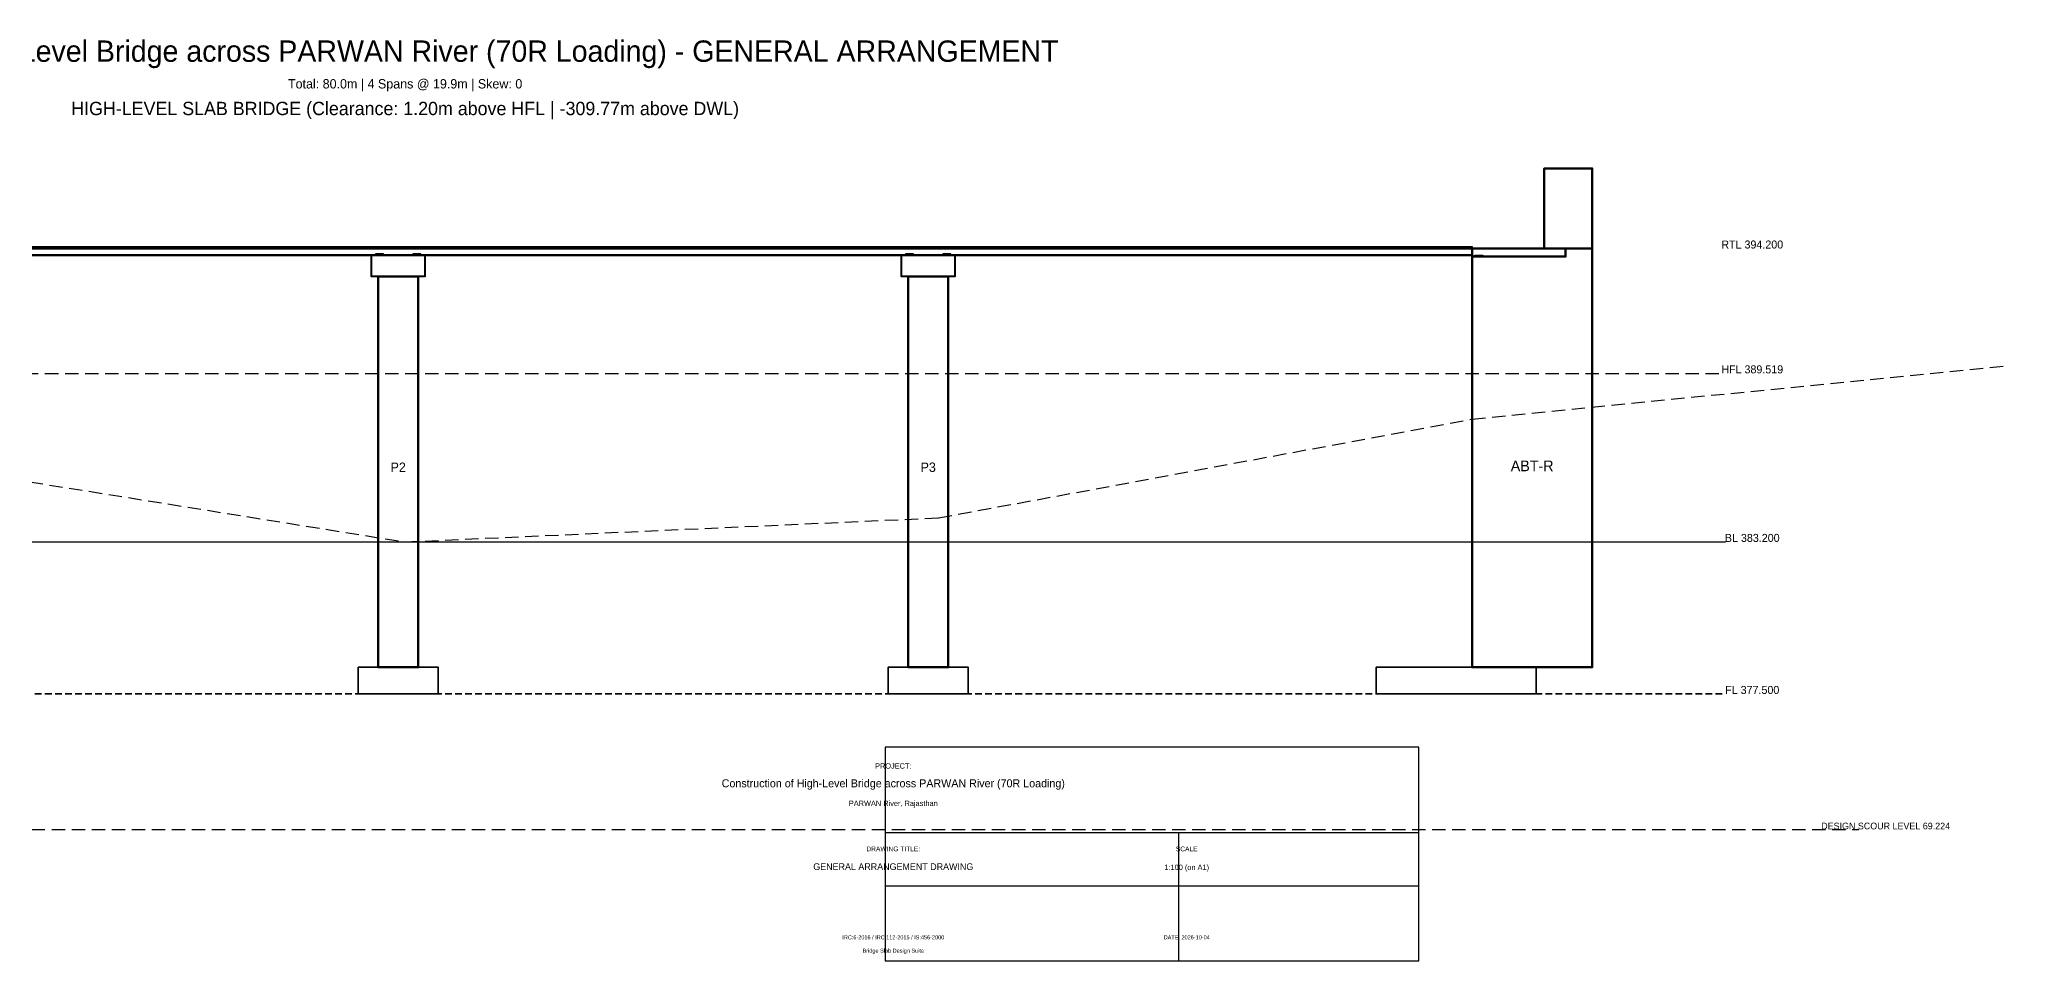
# Model space of a CAD drawing. Header units: metres. Extents: x -25 to 100, y -14 to 422.
# Drawn here: x 26.3 to 100, y 387.5 to 422 of the extents above; entities that cross this region are included whole.
import ezdxf
from ezdxf.enums import TextEntityAlignment as Align

# ---------------------------------------------------------------- set-up
doc = ezdxf.new("R2010")
doc.units = ezdxf.units.M
doc.linetypes.add('DASHED', pattern=[0.75, 0.5, -0.25])
doc.linetypes.add('HIDDEN', pattern=[0.375, 0.25, -0.125])
for name, color, linetype, lineweight in [('A-TEXT', 7, 'CONTINUOUS', 18), ('A-TITLE', 7, 'CONTINUOUS', 25), ('G-BED', 32, 'CONTINUOUS', 25), ('G-HFL', 150, 'DASHED', 25), ('G-NGL', 30, 'DASHED', 25), ('H-CONC', 253, 'CONTINUOUS', 15), ('S-ABUT', 5, 'CONTINUOUS', 50), ('S-BEARING', 6, 'CONTINUOUS', 30), ('S-DECK', 4, 'CONTINUOUS', 50), ('S-FNDTN', 2, 'HIDDEN', 35), ('S-KERB', 8, 'CONTINUOUS', 25), ('S-PIER', 3, 'CONTINUOUS', 50), ('S-PIERCAP', 3, 'CONTINUOUS', 40)]:
    doc.layers.add(name, color=color, linetype=linetype, lineweight=lineweight)

msp = doc.modelspace()

# ---------------------------------------------------------------- hatches: boundary and pattern name
at = {"layer": 'H-CONC'}
h = msp.add_hatch(dxfattribs=at)
h.set_pattern_fill('ANSI31', color=256, scale=0.05, style=0)
h.set_pattern_definition([])
h.paths.add_polyline_path([(0, 414.2), (80, 414.2), (80, 413.95), (0, 413.95)])
h = msp.add_hatch(dxfattribs=at)
h.set_pattern_fill('ANSI31', color=256, scale=0.04, style=0)
h.set_pattern_definition([])
h.paths.add_polyline_path([(38.99, 413.15), (40.49, 413.15), (40.49, 398.5), (38.99, 398.5)])
h = msp.add_hatch(dxfattribs=at)
h.set_pattern_fill('ANSI31', color=256, scale=0.04, style=0)
h.set_pattern_definition([])
h.paths.add_polyline_path([(58.86, 413.15), (60.36, 413.15), (60.36, 398.5), (58.86, 398.5)])
h = msp.add_hatch(dxfattribs=at)
h.set_pattern_fill('ANSI32', color=256, scale=0.08, style=0)
h.set_pattern_definition([])
h.paths.add_polyline_path([(76.4, 398.5), (82.4, 398.5), (82.4, 397.5), (76.4, 397.5)])

# ---------------------------------------------------------------- linework, layer by layer
at = {"layer": 'A-TITLE', "linetype": 'CONTINUOUS'}
for p, q in [((58, 392.3), (78, 392.3)), ((69, 387.5), (69, 392.3)), ((58, 390.3), (78, 390.3))]:
    msp.add_line(p, q, dxfattribs=at)
msp.add_lwpolyline([(58, 387.5), (78, 387.5), (78, 395.5), (58, 395.5)], close=True, dxfattribs=at)
at = {"layer": 'G-BED', "linetype": 'CONTINUOUS'}
msp.add_line((-9.5, 403.2), (89.5, 403.2), dxfattribs=at)
at = {"layer": 'G-BED', "linetype": 'DASHED'}
msp.add_line((-14.5, 392.424), (94.5, 392.424), dxfattribs=at)
at = {"layer": 'G-HFL', "linetype": 'DASHED'}
msp.add_line((-9.5, 409.519), (89.5, 409.519), dxfattribs=at)
at = {"layer": 'G-NGL', "linetype": 'DASHED'}
msp.add_lwpolyline([(0, 409), (20, 406.4), (40, 403.2), (60, 404.1), (80, 407.8), (100, 409.8)], dxfattribs=at)
at = {"layer": 'S-ABUT', "linetype": 'CONTINUOUS'}
for points in [[(82.7, 414.2), (84.5, 414.2), (84.5, 417.2), (82.7, 417.2)], [(80, 414.2), (84.5, 414.2), (84.5, 398.5), (80, 398.5)]]:
    msp.add_lwpolyline(points, close=True, dxfattribs=at)
at = {"layer": 'S-BEARING', "linetype": 'CONTINUOUS'}
for points in [[(38.89, 413.95), (39.19, 413.95), (39.19, 414), (38.89, 414)], [(40.29, 413.95), (40.59, 413.95), (40.59, 414), (40.29, 414)], [(58.76, 413.95), (59.06, 413.95), (59.06, 414), (58.76, 414)], [(60.16, 413.95), (60.46, 413.95), (60.46, 414), (60.16, 414)], [(80.1, 413.95), (80.4, 413.95), (80.4, 413.9), (80.1, 413.9)]]:
    msp.add_lwpolyline(points, close=True, dxfattribs=at)
at = {"layer": 'S-DECK', "linetype": 'CONTINUOUS'}
msp.add_line((0, 414.2), (80, 414.2), dxfattribs=at)
for points in [[(0, 414.2), (80, 414.2), (80, 413.95), (0, 413.95)], [(80, 414.2), (83.5, 414.2), (83.5, 413.9), (80, 413.9)]]:
    msp.add_lwpolyline(points, close=True, dxfattribs=at)
at = {"layer": 'S-FNDTN', "linetype": 'HIDDEN'}
msp.add_line((-9.5, 397.5), (89.5, 397.5), dxfattribs=at)
at = {"layer": 'S-FNDTN', "linetype": 'CONTINUOUS'}
for points in [[(38.24, 398.5), (41.24, 398.5), (41.24, 397.5), (38.24, 397.5)], [(58.11, 398.5), (61.11, 398.5), (61.11, 397.5), (58.11, 397.5)], [(76.4, 398.5), (82.4, 398.5), (82.4, 397.5), (76.4, 397.5)]]:
    msp.add_lwpolyline(points, close=True, dxfattribs=at)
at = {"layer": 'S-KERB', "linetype": 'CONTINUOUS'}
msp.add_lwpolyline([(0, 414.275), (80, 414.275), (80, 414.2), (0, 414.2)], close=True, dxfattribs=at)
at = {"layer": 'S-PIER', "linetype": 'CONTINUOUS'}
for points in [[(38.99, 413.15), (40.49, 413.15), (40.49, 398.5), (38.99, 398.5)], [(58.86, 413.15), (60.36, 413.15), (60.36, 398.5), (58.86, 398.5)]]:
    msp.add_lwpolyline(points, close=True, dxfattribs=at)
at = {"layer": 'S-PIERCAP', "linetype": 'CONTINUOUS'}
for points in [[(38.74, 413.95), (40.74, 413.95), (40.74, 413.15), (38.74, 413.15)], [(58.61, 413.95), (60.61, 413.95), (60.61, 413.15), (58.61, 413.15)]]:
    msp.add_lwpolyline(points, close=True, dxfattribs=at)

# ---------------------------------------------------------------- texts
at = {"layer": 'A-TEXT'}
for s, height, p in [('Construction of High-Level Bridge across PARWAN River (70R Loading) - GENERAL ARRANGEMENT', 0.8, (40, 421.2)), ('Total: 80.0m | 4 Spans @ 19.9m | Skew: 0', 0.35, (40, 420.2)), ('HIGH-LEVEL SLAB BRIDGE (Clearance: 1.20m above HFL | -309.77m above DWL)', 0.5, (40, 419.2)), ('RTL 394.200', 0.3, (90.5, 414.2)), ('P2', 0.35, (39.74, 405.825)), ('P3', 0.35, (59.61, 405.825)), ('ABT-R', 0.4, (82.25, 405.85)), ('FL 377.500', 0.3, (90.5, 397.5))]:
    msp.add_text(s, height=height, dxfattribs=at).set_placement(p, align=Align.CENTER)
at = {"layer": 'A-TITLE'}
for s, height, p in [('PROJECT:', 0.2, (58.3, 394.7)), ('Construction of High-Level Bridge across PARWAN River (70R Loading)', 0.3, (58.3, 394)), ('PARWAN River, Rajasthan', 0.2, (58.3, 393.3)), ('DRAWING TITLE:', 0.18, (58.3, 391.6)), ('SCALE', 0.18, (69.3, 391.6)), ('GENERAL ARRANGEMENT DRAWING', 0.25, (58.3, 390.9)), ('1:100 (on A1)', 0.2, (69.3, 390.9)), ('IRC:6-2016 / IRC:112-2015 / IS:456-2000', 0.15, (58.3, 388.3)), ('Bridge Slab Design Suite', 0.15, (58.3, 387.8)), ('DATE: 2026-10-04', 0.15, (69.3, 388.3))]:
    msp.add_text(s, height=height, dxfattribs=at).set_placement(p, align=Align.CENTER)
at = {"layer": 'G-BED'}
for s, height, p in [('BL 383.200', 0.3, (90.5, 403.2)), ('DESIGN SCOUR LEVEL 69.224', 0.25, (95.5, 392.424))]:
    msp.add_text(s, height=height, dxfattribs=at).set_placement(p, align=Align.CENTER)
at = {"layer": 'G-HFL'}
msp.add_text('HFL 389.519', height=0.3, dxfattribs=at).set_placement((90.5, 409.519), align=Align.CENTER)

doc.saveas('drawing.dxf')
